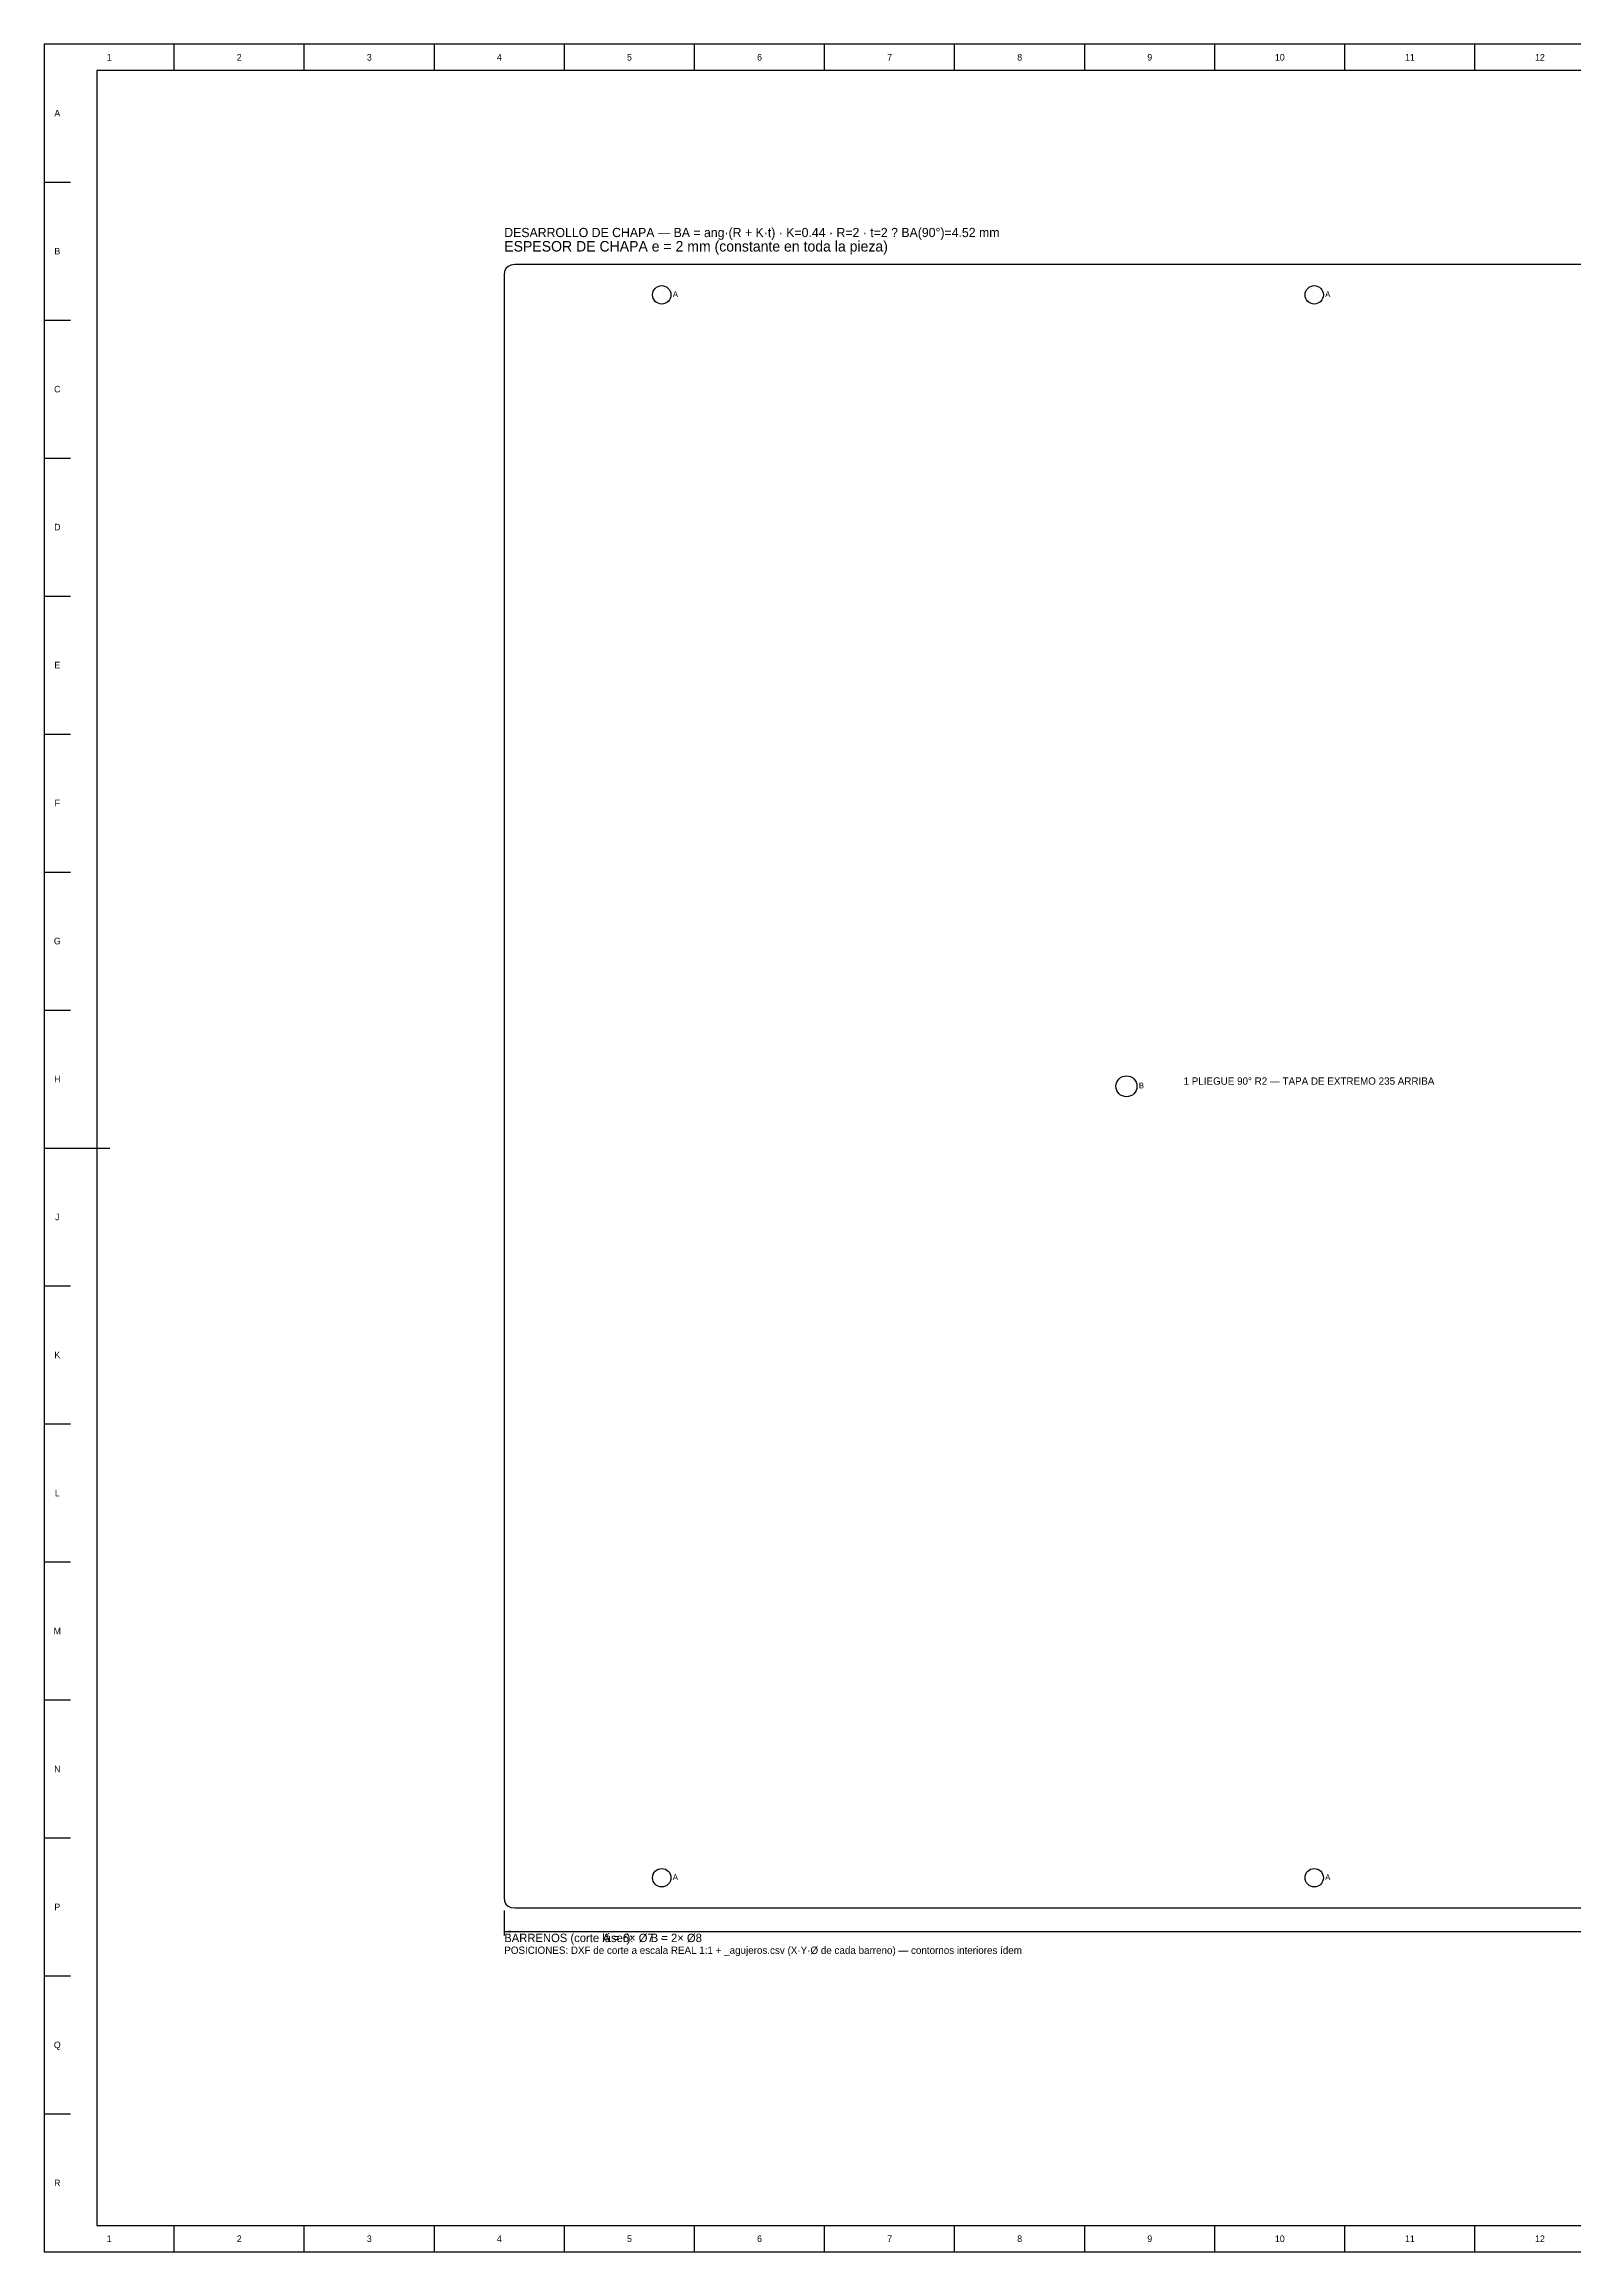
# Model space of a CAD drawing. Extents: x 0 to 1189, y 0 to 841.
# Drawn here: x 0 to 583, y 0 to 841 of the extents above; entities that cross this region are included whole.
import ezdxf
from ezdxf.enums import TextEntityAlignment as Align

# ---------------------------------------------------------------- set-up
doc = ezdxf.new("R2010")
doc.units = 0
for name, color, linetype in [('COTAS', 7, 'CONTINUOUS'), ('FINA', 7, 'CONTINUOUS'), ('NORMA', 7, 'CONTINUOUS'), ('TEXTO', 7, 'CONTINUOUS'), ('VISIBLE', 7, 'CONTINUOUS')]:
    doc.layers.add(name, color=color, linetype=linetype)

msp = doc.modelspace()

# ---------------------------------------------------------------- linework, layer by layer
at = {"layer": 'COTAS'}
for p, q in [((175.24, 130), (175.24, 120.5)), ((175.24, 122), (1023.76, 122))]:
    msp.add_line(p, q, dxfattribs=at)
msp.add_solid([(175.24, 122), (177.74, 122.45), (177.74, 121.55)], dxfattribs=at)
at = {"layer": 'FINA'}
for p, q in [((1189, 841), (0, 841)), ((0, 841), (0, 0)), ((49.5417, 831), (49.5417, 841)), ((99.0833, 831), (99.0833, 841)), ((148.625, 831), (148.625, 841)), ((198.1667, 831), (198.1667, 841)), ((247.7083, 831), (247.7083, 841)), ((297.25, 831), (297.25, 841)), ((346.7917, 831), (346.7917, 841)), ((396.3333, 831), (396.3333, 841)), ((445.875, 831), (445.875, 841)), ((495.4167, 831), (495.4167, 841)), ((544.9583, 831), (544.9583, 841)), ((0, 788.4375), (10, 788.4375)), ((0, 735.875), (10, 735.875)), ((0, 683.3125), (10, 683.3125)), ((0, 630.75), (10, 630.75)), ((0, 578.1875), (10, 578.1875)), ((0, 525.625), (10, 525.625)), ((0, 473.0625), (10, 473.0625)), ((0, 420.5), (10, 420.5)), ((0, 367.9375), (10, 367.9375)), ((0, 315.375), (10, 315.375)), ((0, 262.8125), (10, 262.8125)), ((0, 210.25), (10, 210.25)), ((0, 157.6875), (10, 157.6875)), ((0, 105.125), (10, 105.125)), ((0, 52.5625), (10, 52.5625)), ((49.5417, 0), (49.5417, 10)), ((99.0833, 0), (99.0833, 10)), ((148.625, 0), (148.625, 10)), ((198.1667, 0), (198.1667, 10)), ((247.7083, 0), (247.7083, 10)), ((297.25, 0), (297.25, 10)), ((346.7917, 0), (346.7917, 10)), ((396.3333, 0), (396.3333, 10)), ((445.875, 0), (445.875, 10)), ((495.4167, 0), (495.4167, 10)), ((544.9583, 0), (544.9583, 10)), ((0, 0), (1189, 0))]:
    msp.add_line(p, q, dxfattribs=at)
at = {"layer": 'NORMA'}
for p, q in [((1179, 831), (20, 831)), ((20, 831), (20, 10)), ((0, 420.5), (25, 420.5)), ((20, 10), (1179, 10))]:
    msp.add_line(p, q, dxfattribs=at)
at = {"layer": 'VISIBLE'}
for p, q in [((179.24, 757), (177.8, 756.84)), ((1019.76, 757), (179.24, 757)), ((175.4, 754.44), (175.24, 753)), ((175.24, 753), (175.24, 135)), ((175.88, 755.56), (175.4, 754.44)), ((176.68, 756.36), (175.88, 755.56)), ((177.8, 756.84), (176.68, 756.36)), ((175.24, 135), (175.4, 133.56)), ((175.4, 133.56), (175.88, 132.44)), ((175.88, 132.44), (176.68, 131.64)), ((176.68, 131.64), (177.8, 131.16)), ((177.8, 131.16), (179.24, 131)), ((179.24, 131), (1019.76, 131))]:
    msp.add_line(p, q, dxfattribs=at)
for centre, radius in [((235.24, 745.5), 3.5), ((483.74, 745.5), 3.5), ((412.24, 444), 4), ((235.24, 142.5), 3.5), ((483.74, 142.5), 3.5)]:
    msp.add_circle(centre, radius, dxfattribs=at)

# ---------------------------------------------------------------- texts
at = {"layer": 'TEXTO'}
for s, height, p in [('1', 2.5, (24.7708, 836)), ('2', 2.5, (74.3125, 836)), ('3', 2.5, (123.8542, 836)), ('4', 2.5, (173.3958, 836)), ('5', 2.5, (222.9375, 836)), ('6', 2.5, (272.4792, 836)), ('7', 2.5, (322.0208, 836)), ('8', 2.5, (371.5625, 836)), ('9', 2.5, (421.1042, 836)), ('10', 2.5, (470.6458, 836)), ('11', 2.5, (520.1875, 836)), ('12', 2.5, (569.7292, 836)), ('A', 2.5, (5, 814.7188)), ('B', 2.5, (5, 762.1563)), ('C', 2.5, (5, 709.5938)), ('D', 2.5, (5, 657.0313)), ('E', 2.5, (5, 604.4688)), ('F', 2.5, (5, 551.9063)), ('G', 2.5, (5, 499.3438)), ('H', 2.5, (5, 446.7813)), ('1 PLIEGUE 90° R2 — TAPA DE EXTREMO 235 ARRIBA', 2.8, (481.74, 446)), ('J', 2.5, (5, 394.2188)), ('K', 2.5, (5, 341.6563)), ('L', 2.5, (5, 289.0938)), ('M', 2.5, (5, 236.5313)), ('N', 2.5, (5, 183.9688)), ('P', 2.5, (5, 131.4063)), ('Q', 2.5, (5, 78.8438)), ('R', 2.5, (5, 26.2813)), ('1', 2.5, (24.7708, 5)), ('2', 2.5, (74.3125, 5)), ('3', 2.5, (123.8542, 5)), ('4', 2.5, (173.3958, 5)), ('5', 2.5, (222.9375, 5)), ('6', 2.5, (272.4792, 5)), ('7', 2.5, (322.0208, 5)), ('8', 2.5, (371.5625, 5)), ('9', 2.5, (421.1042, 5)), ('10', 2.5, (470.6458, 5)), ('11', 2.5, (520.1875, 5)), ('12', 2.5, (569.7292, 5))]:
    msp.add_text(s, height=height, dxfattribs=at).set_placement(p, align=Align.MIDDLE_CENTER)
for s, height, p in [('DESARROLLO DE CHAPA — BA = ang·(R + K·t) · K=0.44 · R=2 · t=2 ? BA(90°)=4.52 mm', 3.5, (175.24, 767.5)), ('ESPESOR DE CHAPA e = 2 mm (constante en toda la pieza)', 4, (175.24, 762)), ('A', 2.2, (239.44, 744.7)), ('A', 2.2, (487.94, 744.7)), ('B', 2.2, (416.94, 443.2)), ('A', 2.2, (239.44, 141.7)), ('A', 2.2, (487.94, 141.7)), ('BARRENOS (corte láser): ', 3.2, (175.24, 118)), ('A = 6× Ø7  ·  ', 3.2, (212.6672, 118)), ('B = 2× Ø8', 3.2, (231.0224, 118)), ('POSICIONES: DXF de corte a escala REAL 1:1 + _agujeros.csv (X·Y·Ø de cada barreno) — contornos interiores ídem', 2.8, (175.24, 113.5))]:
    msp.add_text(s, height=height, dxfattribs=at).set_placement(p)

doc.saveas('drawing.dxf')
